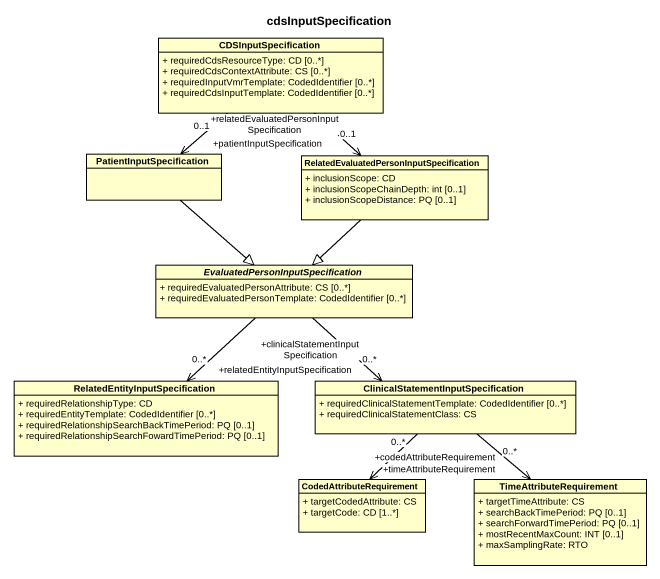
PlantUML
@startuml
title cdsInputSpecification
hide circle
hide empty members
skinparam classAttributeIconSize 0
class CDSInputSpecification {
  + requiredCdsResourceType: CD [0..*]
  + requiredCdsContextAttribute: CS [0..*]
  + requiredInputVmrTemplate: CodedIdentifier [0..*]
  + requiredCdsInputTemplate: CodedIdentifier [0..*]
}
class PatientInputSpecification
class "RelatedEvaluatedPersonInputSpecification" as RelatedEvaluatedPersonInputS {
  + inclusionScope: CD
  + inclusionScopeChainDepth: int [0..1]
  + inclusionScopeDistance: PQ [0..1]
}
abstract class "EvaluatedPersonInputSpecification" as EvaluatedPersonInputSpecific {
  + requiredEvaluatedPersonAttribute: CS [0..*]
  + requiredEvaluatedPersonTemplate: CodedIdentifier [0..*]
}
class "RelatedEntityInputSpecification" as RelatedEntityInputSpecificat {
  + requiredRelationshipType: CD
  + requiredEntityTemplate: CodedIdentifier [0..*]
  + requiredRelationshipSearchBackTimePeriod: PQ [0..1]
  + requiredRelationshipSearchFowardTimePeriod: PQ [0..1]
}
class "ClinicalStatementInputSpecification" as ClinicalStatementInputSpecif {
  + requiredClinicalStatementTemplate: CodedIdentifier [0..*]
  + requiredClinicalStatementClass: CS
}
class CodedAttributeRequirement {
  + targetCodedAttribute: CS
  + targetCode: CD [1..*]
}
class TimeAttributeRequirement {
  + targetTimeAttribute: CS
  + searchBackTimePeriod: PQ [0..1]
  + searchForwardTimePeriod: PQ [0..1]
  + mostRecentMaxCount: INT [0..1]
  + maxSamplingRate: RTO
}
CDSInputSpecification --> "+patientInputSpecification\n0..1" PatientInputSpecification
CDSInputSpecification --> "+relatedEvaluatedPersonInputSpecification\n0..1" RelatedEvaluatedPersonInputS
PatientInputSpecification --|> EvaluatedPersonInputSpecific
RelatedEvaluatedPersonInputS --|> EvaluatedPersonInputSpecific
EvaluatedPersonInputSpecific --> "+relatedEntityInputSpecification\n0..*" RelatedEntityInputSpecificat
EvaluatedPersonInputSpecific --> "+clinicalStatementInputSpecification\n0..*" ClinicalStatementInputSpecif
ClinicalStatementInputSpecif --> "+codedAttributeRequirement\n0..*" CodedAttributeRequirement
ClinicalStatementInputSpecif --> "+timeAttributeRequirement\n0..*" TimeAttributeRequirement
@enduml
